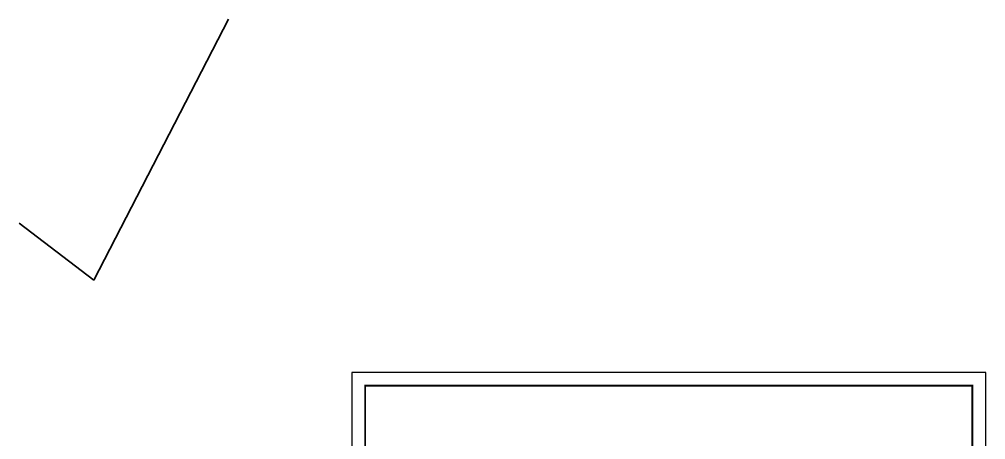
# Model space of a CAD drawing. Header units: millimetres. Extents: x -6808 to 215771, y -89660 to -16303.
# Drawn here: x 105825 to 106785, y -55305 to -54886 of the extents above; entities that cross this region are included whole.
import ezdxf

# ---------------------------------------------------------------- set-up
doc = ezdxf.new("R2010")
doc.units = ezdxf.units.MM
doc.layers.add('FORMAT', color=7, linetype='Continuous')
doc.layers.add('wall', color=7, linetype='Continuous', lineweight=35)

msp = doc.modelspace()

# ---------------------------------------------------------------- linework, layer by layer
at = {"layer": 'FORMAT', "color": 0}
msp.add_lwpolyline([(106155.189, -55237.743), (106155.189, -56132.579), (106785.355, -56132.579), (106785.355, -55237.743)], close=True, dxfattribs=at)
msp.add_lwpolyline([(106155.189, -55237.743), (106155.189, -56132.579), (106785.355, -56132.579), (106785.355, -55237.743)], close=True, dxfattribs=at)
at = {"layer": 'FORMAT', "color": 0, "const_width": 1.848}
msp.add_lwpolyline([(106168.453, -55251.006), (106168.453, -56119.315), (106772.092, -56119.315), (106772.092, -55251.006)], close=True, dxfattribs=at)
msp.add_lwpolyline([(106168.453, -55251.006), (106168.453, -56119.315), (106772.092, -56119.315), (106772.092, -55251.006)], close=True, dxfattribs=at)
at = {"layer": 'wall'}
for p, q in [((105898.665, -55145.883), (106032.705, -54886.48)), ((105824.694, -55089.127), (105898.665, -55145.883))]:
    msp.add_line(p, q, dxfattribs=at)

doc.saveas('drawing.dxf')
